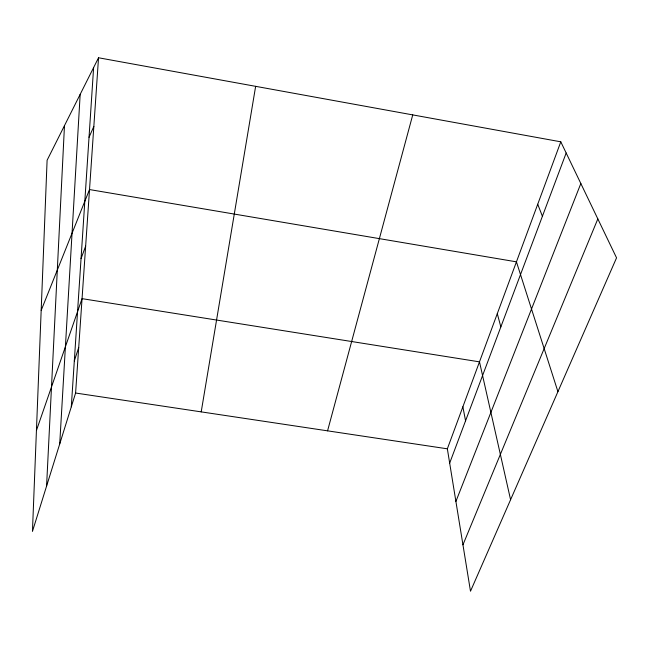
<?xml version="1.0" encoding="UTF-8"?>
<svg xmlns="http://www.w3.org/2000/svg" width="649" height="649" viewBox="0 0 649 649"><rect width="100%" height="100%" fill="white"/><g stroke="black" fill="none" stroke-linecap="round" stroke-linejoin="round"><path stroke-width="0.97" d="M46.574 486.117L64.478 125.622M59.716 443.965L80.168 94.365M71.293 406.834L93.618 67.561M98.534 57.769L47.101 160.254L32.45 531.409L75.6 393.026L98.534 57.769L560.793 141.815L616.55 257.848L470.493 591.231L447.348 448.816L560.793 141.815M201.206 411.872L255.641 86.333M327.567 430.839L412.74 114.897M74.311 360.941L78.716 347.491M36.433 430.482L82.05 298.654L479.489 361.85L510.585 499.722M81.044 258.594L85.644 246.158M449.676 463.11L566.171 153.01M455.898 501.45L580.839 183.521M41.179 310.392L89.513 189.557L516.442 261.839L557.921 391.672M462.948 544.811L597.834 218.908M89.027 137.296L93.837 126.425M75.6 393.026L447.348 448.816M537.729 204.24L542.402 216.279M497.296 313.654L500.841 326.909M462.875 406.793L465.56 420.82"/></g></svg>
